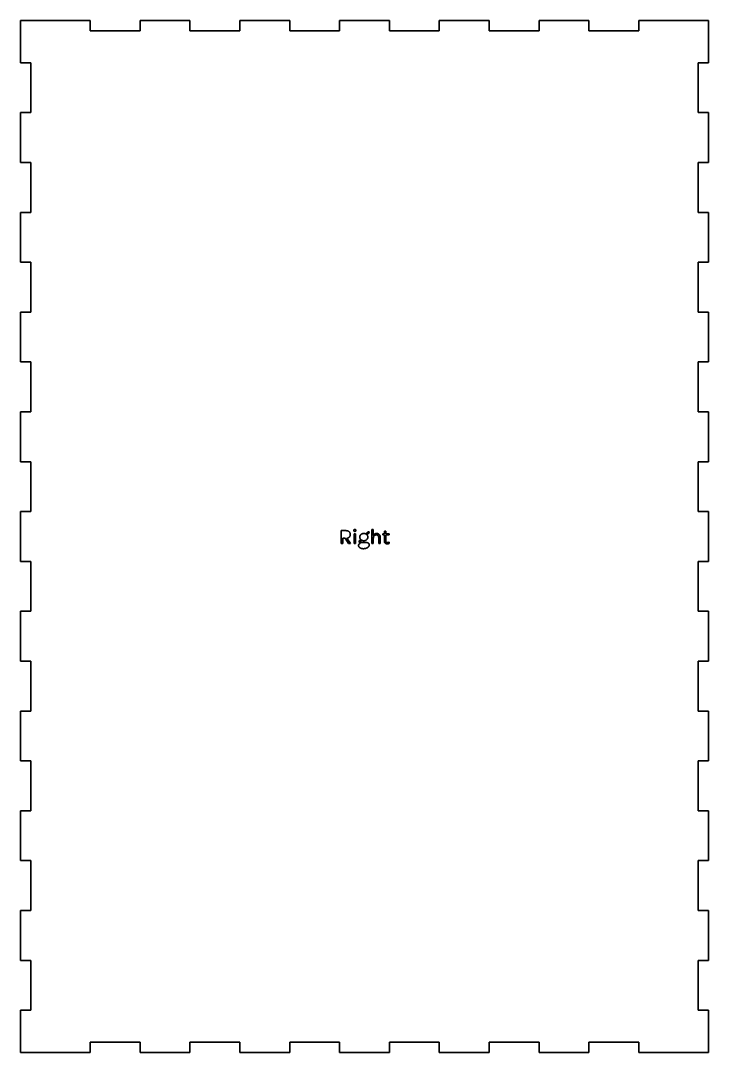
# Model space of a CAD drawing. Header units: millimetres. Extents: x 240 to 1446, y 94 to 1500.
# Drawn here: x 240 to 640, y 697 to 1297 of the extents above; entities that cross this region are included whole.
import ezdxf

# ---------------------------------------------------------------- set-up
doc = ezdxf.new("R2010")
doc.units = ezdxf.units.MM
doc.header["$LTSCALE"] = 0.75
doc.layers.add('Visible', color=7, linetype='Continuous', lineweight=35)

msp = doc.modelspace()

# ---------------------------------------------------------------- linework, layer by layer
at = {"layer": 'Visible'}
for p, q in [((240.329855, 1296.668852), (240.329855, 1272.168852)), ((280.829855, 1296.668852), (240.329855, 1296.668852)), ((280.829855, 1290.668852), (280.829855, 1296.668852)), ((309.829855, 1296.668852), (309.829855, 1290.668852)), ((338.829855, 1296.668852), (309.829855, 1296.668852)), ((338.829855, 1290.668852), (338.829855, 1296.668852)), ((367.829855, 1296.668852), (367.829855, 1290.668852)), ((396.829855, 1296.668852), (367.829855, 1296.668852)), ((396.829855, 1290.668852), (396.829855, 1296.668852)), ((425.829855, 1296.668852), (425.829855, 1290.668852)), ((454.829855, 1296.668852), (425.829855, 1296.668852)), ((454.829855, 1290.668852), (454.829855, 1296.668852)), ((483.829855, 1296.668852), (483.829855, 1290.668852)), ((512.829855, 1296.668852), (483.829855, 1296.668852)), ((512.829855, 1290.668852), (512.829855, 1296.668852)), ((541.829855, 1296.668852), (541.829855, 1290.668852)), ((570.829855, 1296.668852), (541.829855, 1296.668852)), ((570.829855, 1290.668852), (570.829855, 1296.668852)), ((599.829855, 1296.668852), (599.829855, 1290.668852)), ((640.329855, 1296.668852), (599.829855, 1296.668852)), ((640.329855, 1272.168852), (640.329855, 1296.668852)), ((309.829855, 1290.668852), (280.829855, 1290.668852)), ((367.829855, 1290.668852), (338.829855, 1290.668852)), ((425.829855, 1290.668852), (396.829855, 1290.668852)), ((483.829855, 1290.668852), (454.829855, 1290.668852)), ((541.829855, 1290.668852), (512.829855, 1290.668852)), ((599.829855, 1290.668852), (570.829855, 1290.668852)), ((240.329855, 1272.168852), (246.329855, 1272.168852)), ((246.329855, 1272.168852), (246.329855, 1243.168852)), ((634.329855, 1272.168852), (640.329855, 1272.168852)), ((634.329855, 1243.168852), (634.329855, 1272.168852)), ((240.329855, 1243.168852), (240.329855, 1214.168852)), ((246.329855, 1243.168852), (240.329855, 1243.168852)), ((640.329855, 1243.168852), (634.329855, 1243.168852)), ((640.329855, 1214.168852), (640.329855, 1243.168852)), ((240.329855, 1214.168852), (246.329855, 1214.168852)), ((246.329855, 1214.168852), (246.329855, 1185.168852)), ((634.329855, 1214.168852), (640.329855, 1214.168852)), ((634.329855, 1185.168852), (634.329855, 1214.168852)), ((240.329855, 1185.168852), (240.329855, 1156.168852)), ((246.329855, 1185.168852), (240.329855, 1185.168852)), ((640.329855, 1185.168852), (634.329855, 1185.168852)), ((640.329855, 1156.168852), (640.329855, 1185.168852)), ((240.329855, 1156.168852), (246.329855, 1156.168852)), ((246.329855, 1156.168852), (246.329855, 1127.168852)), ((634.329855, 1156.168852), (640.329855, 1156.168852)), ((634.329855, 1127.168852), (634.329855, 1156.168852)), ((240.329855, 1127.168852), (240.329855, 1098.168852)), ((246.329855, 1127.168852), (240.329855, 1127.168852)), ((640.329855, 1127.168852), (634.329855, 1127.168852)), ((640.329855, 1098.168852), (640.329855, 1127.168852)), ((240.329855, 1098.168852), (246.329855, 1098.168852)), ((246.329855, 1098.168852), (246.329855, 1069.168852)), ((634.329855, 1098.168852), (640.329855, 1098.168852)), ((634.329855, 1069.168852), (634.329855, 1098.168852)), ((240.329855, 1069.168852), (240.329855, 1040.168852)), ((246.329855, 1069.168852), (240.329855, 1069.168852)), ((640.329855, 1069.168852), (634.329855, 1069.168852)), ((640.329855, 1040.168852), (640.329855, 1069.168852)), ((240.329855, 1040.168852), (246.329855, 1040.168852)), ((246.329855, 1040.168852), (246.329855, 1011.168852)), ((634.329855, 1040.168852), (640.329855, 1040.168852)), ((634.329855, 1011.168852), (634.329855, 1040.168852)), ((240.329855, 1011.168852), (240.329855, 982.168852)), ((246.329855, 1011.168852), (240.329855, 1011.168852)), ((640.329855, 1011.168852), (634.329855, 1011.168852)), ((640.329855, 982.168852), (640.329855, 1011.168852)), ((426.814855, 1000.070852), (429.442855, 1000.070852)), ((426.814855, 992.534852), (426.814855, 1000.070852)), ((429.442855, 1000.070852), (429.694855, 1000.064852)), ((429.694855, 1000.064852), (429.933855, 1000.045852)), ((429.933855, 1000.045852), (430.160855, 1000.015852)), ((430.160855, 1000.015852), (430.374855, 999.972852)), ((430.374855, 999.972852), (430.575855, 999.916852)), ((430.575855, 999.916852), (430.764855, 999.849852)), ((430.764855, 999.849852), (430.941855, 999.769852)), ((430.941855, 999.769852), (431.105855, 999.676852)), ((431.105855, 996.012852), (430.941855, 995.919852)), ((431.105855, 999.676852), (431.256855, 999.572852)), ((431.256855, 996.116852), (431.105855, 996.012852)), ((431.256855, 999.572852), (431.395855, 999.455852)), ((431.395855, 996.233852), (431.256855, 996.116852)), ((431.395855, 999.455852), (431.521855, 999.328852)), ((431.521855, 996.360852), (431.395855, 996.233852)), ((431.521855, 999.328852), (431.634855, 999.194852)), ((431.634855, 996.494852), (431.521855, 996.360852)), ((431.634855, 999.194852), (431.733855, 999.051852)), ((431.733855, 996.636852), (431.634855, 996.494852)), ((431.733855, 999.051852), (431.819855, 998.901852)), ((431.819855, 996.785852), (431.733855, 996.636852)), ((431.819855, 998.901852), (431.892855, 998.743852)), ((431.892855, 996.942852), (431.819855, 996.785852)), ((431.892855, 998.743852), (431.952855, 998.578852)), ((431.952855, 997.106852), (431.892855, 996.942852)), ((431.952855, 998.578852), (431.998855, 998.404852)), ((431.998855, 997.278852), (431.952855, 997.106852)), ((431.998855, 998.404852), (432.031855, 998.223852)), ((432.031855, 997.457852), (431.998855, 997.278852)), ((432.031855, 998.223852), (432.051855, 998.035852)), ((432.051855, 997.644852), (432.031855, 997.457852)), ((432.051855, 998.035852), (432.058855, 997.838852)), ((432.058855, 997.838852), (432.051855, 997.644852)), ((434.068855, 1000.226852), (434.070855, 1000.278852)), ((434.070855, 1000.173852), (434.068855, 1000.226852)), ((434.070855, 1000.278852), (434.075855, 1000.327852)), ((434.075855, 1000.122852), (434.070855, 1000.173852)), ((434.075855, 1000.327852), (434.083855, 1000.375852)), ((434.083855, 1000.073852), (434.075855, 1000.122852)), ((434.083855, 1000.375852), (434.095855, 1000.420852)), ((434.095855, 1000.027852), (434.083855, 1000.073852)), ((434.095855, 1000.420852), (434.110855, 1000.463852)), ((434.110855, 999.982852), (434.095855, 1000.027852)), ((434.110855, 1000.463852), (434.128855, 1000.504852)), ((434.128855, 999.940852), (434.110855, 999.982852)), ((434.128855, 1000.504852), (434.150855, 1000.543852)), ((434.150855, 999.899852), (434.128855, 999.940852)), ((434.150855, 1000.543852), (434.176855, 1000.579852)), ((434.176855, 999.861852), (434.150855, 999.899852)), ((434.176855, 1000.579852), (434.204855, 1000.614852)), ((434.204855, 999.825852), (434.176855, 999.861852)), ((434.204855, 1000.614852), (434.236855, 1000.646852)), ((434.236855, 999.791852), (434.204855, 999.825852)), ((434.224855, 998.282852), (435.160855, 998.282852)), ((434.224855, 992.534852), (434.224855, 998.282852)), ((434.236855, 1000.646852), (434.271855, 1000.676852)), ((434.271855, 999.760852), (434.236855, 999.791852)), ((434.271855, 1000.676852), (434.308855, 1000.702852)), ((434.308855, 999.732852), (434.271855, 999.760852)), ((434.308855, 1000.702852), (434.348855, 1000.726852)), ((434.348855, 999.707852), (434.308855, 999.732852)), ((434.348855, 1000.726852), (434.390855, 1000.746852)), ((434.390855, 999.685852), (434.348855, 999.707852)), ((434.390855, 1000.746852), (434.434855, 1000.763852)), ((434.434855, 999.667852), (434.390855, 999.685852)), ((434.434855, 1000.763852), (434.481855, 1000.777852)), ((434.481855, 999.652852), (434.434855, 999.667852)), ((434.481855, 1000.777852), (434.530855, 1000.788852)), ((434.530855, 999.641852), (434.481855, 999.652852)), ((434.530855, 1000.788852), (434.582855, 1000.796852)), ((434.582855, 999.633852), (434.530855, 999.641852)), ((434.582855, 1000.796852), (434.636855, 1000.800852)), ((434.636855, 999.628852), (434.582855, 999.633852)), ((434.636855, 1000.800852), (434.692855, 1000.802852)), ((434.692855, 999.626852), (434.636855, 999.628852)), ((434.692855, 1000.802852), (434.748855, 1000.800852)), ((434.748855, 999.628852), (434.692855, 999.626852)), ((434.748855, 1000.800852), (434.802855, 1000.796852)), ((434.802855, 999.633852), (434.748855, 999.628852)), ((434.802855, 1000.796852), (434.854855, 1000.788852)), ((434.854855, 999.641852), (434.802855, 999.633852)), ((434.854855, 1000.788852), (434.903855, 1000.777852)), ((434.903855, 999.652852), (434.854855, 999.641852)), ((434.903855, 1000.777852), (434.950855, 1000.763852)), ((434.950855, 999.667852), (434.903855, 999.652852)), ((434.950855, 1000.763852), (434.994855, 1000.746852)), ((434.994855, 999.685852), (434.950855, 999.667852)), ((434.994855, 1000.746852), (435.036855, 1000.726852)), ((435.036855, 999.707852), (434.994855, 999.685852)), ((435.036855, 1000.726852), (435.076855, 1000.702852)), ((435.076855, 999.732852), (435.036855, 999.707852)), ((435.076855, 1000.702852), (435.113855, 1000.676852)), ((435.113855, 999.760852), (435.076855, 999.732852)), ((435.113855, 1000.676852), (435.148855, 1000.646852)), ((435.148855, 999.791852), (435.113855, 999.760852)), ((435.148855, 1000.646852), (435.180855, 1000.614852)), ((435.180855, 999.825852), (435.148855, 999.791852)), ((435.160855, 998.282852), (435.160855, 992.534852)), ((435.180855, 1000.614852), (435.208855, 1000.579852)), ((435.208855, 999.861852), (435.180855, 999.825852)), ((435.208855, 1000.579852), (435.234855, 1000.543852)), ((435.234855, 999.899852), (435.208855, 999.861852)), ((435.234855, 1000.543852), (435.256855, 1000.504852)), ((435.256855, 999.940852), (435.234855, 999.899852)), ((435.256855, 1000.504852), (435.274855, 1000.463852)), ((435.274855, 999.982852), (435.256855, 999.940852)), ((435.274855, 1000.463852), (435.289855, 1000.420852)), ((435.289855, 1000.027852), (435.274855, 999.982852)), ((435.289855, 1000.420852), (435.301855, 1000.375852)), ((435.301855, 1000.073852), (435.289855, 1000.027852)), ((435.301855, 1000.375852), (435.309855, 1000.327852)), ((435.309855, 1000.122852), (435.301855, 1000.073852)), ((435.309855, 1000.327852), (435.314855, 1000.278852)), ((435.314855, 1000.173852), (435.309855, 1000.122852)), ((435.314855, 1000.278852), (435.316855, 1000.226852)), ((435.316855, 1000.226852), (435.314855, 1000.173852)), ((437.596855, 996.314852), (437.599855, 996.438852)), ((437.599855, 996.191852), (437.596855, 996.314852)), ((437.599855, 996.438852), (437.608855, 996.560852)), ((437.608855, 996.070852), (437.599855, 996.191852)), ((437.608855, 996.560852), (437.624855, 996.678852)), ((437.624855, 995.953852), (437.608855, 996.070852)), ((437.624855, 996.678852), (437.645855, 996.793852)), ((437.645855, 996.793852), (437.673855, 996.905852)), ((437.673855, 996.905852), (437.707855, 997.014852)), ((437.707855, 997.014852), (437.747855, 997.120852)), ((437.747855, 997.120852), (437.794855, 997.222852)), ((437.794855, 997.222852), (437.846855, 997.322852)), ((437.846855, 997.322852), (437.905855, 997.418852)), ((437.905855, 997.418852), (437.969855, 997.511852)), ((437.969855, 997.511852), (438.037855, 997.599852)), ((438.037855, 997.599852), (438.110855, 997.683852)), ((438.110855, 997.683852), (438.188855, 997.763852)), ((438.188855, 997.763852), (438.269855, 997.839852)), ((438.269855, 997.839852), (438.356855, 997.910852)), ((438.356855, 997.910852), (438.446855, 997.977852)), ((438.446855, 997.977852), (438.541855, 998.040852)), ((438.541855, 998.040852), (438.641855, 998.099852)), ((438.641855, 998.099852), (438.745855, 998.153852)), ((438.745855, 998.153852), (438.852855, 998.203852)), ((438.852855, 998.203852), (438.963855, 998.247852)), ((438.963855, 998.247852), (439.075855, 998.286852)), ((439.075855, 998.286852), (439.190855, 998.320852)), ((439.190855, 998.320852), (439.308855, 998.349852)), ((439.308855, 998.349852), (439.429855, 998.372852)), ((439.429855, 998.372852), (439.552855, 998.391852)), ((439.552855, 998.391852), (439.677855, 998.404852)), ((439.677855, 998.404852), (439.805855, 998.411852)), ((439.805855, 998.411852), (439.936855, 998.414852)), ((439.936855, 998.414852), (440.063855, 998.411852)), ((440.063855, 998.411852), (440.188855, 998.404852)), ((440.188855, 998.404852), (440.311855, 998.391852)), ((440.311855, 998.391852), (440.431855, 998.372852)), ((440.431855, 998.372852), (440.549855, 998.349852)), ((440.549855, 998.349852), (440.664855, 998.320852)), ((440.664855, 998.320852), (440.777855, 998.286852)), ((440.777855, 998.286852), (440.888855, 998.247852)), ((440.888855, 998.247852), (440.997855, 998.203852)), ((440.997855, 998.203852), (441.103855, 998.153852)), ((441.103855, 998.153852), (441.206855, 998.099852)), ((441.206855, 998.099852), (441.304855, 998.040852)), ((441.304855, 998.040852), (441.395856, 997.980504)), ((441.395856, 997.980504), (441.408855, 998.066852)), ((441.408855, 998.066852), (441.425855, 998.155852)), ((441.425855, 998.155852), (441.447855, 998.243852)), ((441.447855, 998.243852), (441.473855, 998.327852)), ((441.473855, 998.327852), (441.503855, 998.410852)), ((441.503855, 998.410852), (441.536855, 998.490852)), ((441.536855, 998.490852), (441.574855, 998.567852)), ((441.574855, 998.567852), (441.615855, 998.642852)), ((441.615855, 998.642852), (441.660855, 998.713852)), ((441.660855, 998.713852), (441.708855, 998.780852)), ((441.708855, 998.780852), (441.759855, 998.845852)), ((441.759855, 998.845852), (441.814855, 998.906852)), ((441.814855, 998.906852), (441.872855, 998.964852)), ((441.823855, 997.597852), (441.823287, 997.579881)), ((441.823287, 997.579881), (441.875855, 997.511852)), ((441.832855, 997.686852), (441.823855, 997.597852)), ((441.846855, 997.771852), (441.832855, 997.686852)), ((441.866855, 997.850852), (441.846855, 997.771852)), ((441.892855, 997.924852), (441.866855, 997.850852)), ((441.872855, 998.964852), (441.934855, 999.018852)), ((441.875855, 997.511852), (441.940855, 997.418852)), ((441.924855, 997.993852), (441.892855, 997.924852)), ((441.961855, 998.057852), (441.924855, 997.993852)), ((441.934855, 999.018852), (441.998855, 999.069852)), ((441.940855, 997.418852), (441.999855, 997.322852)), ((442.004855, 998.116852), (441.961855, 998.057852)), ((441.998855, 999.069852), (442.066855, 999.117852)), ((441.999855, 997.322852), (442.052855, 997.222852)), ((442.053855, 998.170852), (442.004855, 998.116852)), ((442.052855, 997.222852), (442.099855, 997.120852)), ((442.108855, 998.219852), (442.053855, 998.170852)), ((442.066855, 999.117852), (442.138855, 999.161852)), ((442.099855, 997.120852), (442.140855, 997.014852)), ((442.168855, 998.263852), (442.108855, 998.219852)), ((442.138855, 999.161852), (442.213855, 999.201852)), ((442.140855, 997.014852), (442.174855, 996.905852)), ((442.233855, 998.302852), (442.168855, 998.263852)), ((442.174855, 996.905852), (442.202855, 996.793852)), ((442.202855, 996.793852), (442.224855, 996.678852)), ((442.213855, 999.201852), (442.290855, 999.238852)), ((442.224855, 996.678852), (442.240855, 996.560852)), ((442.240855, 996.070852), (442.224855, 995.953852)), ((442.303855, 998.337852), (442.233855, 998.302852)), ((442.240855, 996.560852), (442.249855, 996.438852)), ((442.249855, 996.191852), (442.240855, 996.070852)), ((442.249855, 996.438852), (442.252855, 996.314852)), ((442.252855, 996.314852), (442.249855, 996.191852)), ((442.290855, 999.238852), (442.370855, 999.270852)), ((442.379855, 998.367852), (442.303855, 998.337852)), ((442.370855, 999.270852), (442.453855, 999.297852)), ((442.459855, 998.392852), (442.379855, 998.367852)), ((442.453855, 999.297852), (442.538855, 999.321852)), ((442.544855, 998.413852), (442.459855, 998.392852)), ((442.538855, 999.321852), (442.627855, 999.340852)), ((442.635855, 998.429852), (442.544855, 998.413852)), ((442.627855, 999.340852), (442.718855, 999.355852)), ((442.730855, 998.441852), (442.635855, 998.429852)), ((442.718855, 999.355852), (442.812855, 999.365852)), ((442.831855, 998.448852), (442.730855, 998.441852)), ((442.812855, 999.365852), (442.909855, 999.372852)), ((442.936855, 998.450852), (442.831855, 998.448852)), ((442.909855, 999.372852), (443.008855, 999.374852)), ((443.008855, 999.374852), (442.936855, 998.450852)), ((444.514855, 1000.718852), (445.450855, 1000.718852)), ((444.514855, 992.534852), (444.514855, 1000.718852)), ((445.450855, 1000.718852), (445.450855, 997.185052)), ((445.450855, 997.185052), (445.469855, 997.226852)), ((445.469855, 997.226852), (445.534855, 997.351852)), ((445.523855, 996.045852), (445.501855, 995.922852)), ((445.550855, 996.164852), (445.523855, 996.045852)), ((445.534855, 997.351852), (445.604855, 997.469852)), ((445.581855, 996.279852), (445.550855, 996.164852)), ((445.615855, 996.390852), (445.581855, 996.279852)), ((445.604855, 997.469852), (445.679855, 997.581852)), ((445.654855, 996.497852), (445.615855, 996.390852)), ((445.697855, 996.600852), (445.654855, 996.497852)), ((445.679855, 997.581852), (445.758855, 997.686852)), ((445.743855, 996.697852), (445.697855, 996.600852)), ((445.792855, 996.790852), (445.743855, 996.697852)), ((445.758855, 997.686852), (445.843855, 997.784852)), ((445.845855, 996.878852), (445.792855, 996.790852)), ((445.843855, 997.784852), (445.932855, 997.876852)), ((445.901855, 996.961852), (445.845855, 996.878852)), ((445.961855, 997.040852), (445.901855, 996.961852)), ((445.932855, 997.876852), (446.026855, 997.961852)), ((446.025855, 997.113852), (445.961855, 997.040852)), ((446.092855, 997.181852), (446.025855, 997.113852)), ((446.026855, 997.961852), (446.125855, 998.039852)), ((446.162855, 997.245852), (446.092855, 997.181852)), ((446.125855, 998.039852), (446.229855, 998.110852)), ((446.236855, 997.304852), (446.162855, 997.245852)), ((446.229855, 998.110852), (446.337855, 998.174852)), ((446.313855, 997.358852), (446.236855, 997.304852)), ((446.393855, 997.406852), (446.313855, 997.358852)), ((446.337855, 998.174852), (446.449855, 998.230852)), ((446.475855, 997.448852), (446.393855, 997.406852)), ((446.449855, 998.230852), (446.566855, 998.279852)), ((446.560855, 997.484852), (446.475855, 997.448852)), ((446.649855, 997.515852), (446.560855, 997.484852)), ((446.566855, 998.279852), (446.687855, 998.320852)), ((446.739855, 997.541852), (446.649855, 997.515852)), ((446.687855, 998.320852), (446.812855, 998.354852)), ((446.833855, 997.561852), (446.739855, 997.541852)), ((446.812855, 998.354852), (446.942855, 998.380852)), ((446.929855, 997.575852), (446.833855, 997.561852)), ((447.028855, 997.583852), (446.929855, 997.575852)), ((446.942855, 998.380852), (447.076855, 998.399852)), ((447.130855, 997.586852), (447.028855, 997.583852)), ((447.076855, 998.399852), (447.215855, 998.410852)), ((447.263855, 997.582852), (447.130855, 997.586852)), ((447.215855, 998.410852), (447.358855, 998.414852)), ((447.390855, 997.569852), (447.263855, 997.582852)), ((447.358855, 998.414852), (447.492855, 998.411852)), ((447.511855, 997.547852), (447.390855, 997.569852)), ((447.492855, 998.411852), (447.621855, 998.402852)), ((447.627855, 997.517852), (447.511855, 997.547852)), ((447.621855, 998.402852), (447.747855, 998.387852)), ((447.737855, 997.479852), (447.627855, 997.517852)), ((447.841855, 997.432852), (447.737855, 997.479852)), ((447.747855, 998.387852), (447.869855, 998.366852)), ((447.940855, 997.376852), (447.841855, 997.432852)), ((447.869855, 998.366852), (447.987855, 998.338852)), ((448.032855, 997.311852), (447.940855, 997.376852)), ((447.987855, 998.338852), (448.101855, 998.305852)), ((448.120855, 997.239852), (448.032855, 997.311852)), ((448.101855, 998.305852), (448.212855, 998.266852)), ((448.201855, 997.157852), (448.120855, 997.239852)), ((448.276855, 997.067852), (448.201855, 997.157852)), ((448.212855, 998.266852), (448.318855, 998.220852)), ((448.342855, 996.970852), (448.276855, 997.067852)), ((448.318855, 998.220852), (448.420855, 998.169852)), ((448.401855, 996.864852), (448.342855, 996.970852)), ((448.453855, 996.751852), (448.401855, 996.864852)), ((448.420855, 998.169852), (448.519855, 998.111852)), ((448.496855, 996.630852), (448.453855, 996.751852)), ((448.531855, 996.501852), (448.496855, 996.630852)), ((448.519855, 998.111852), (448.613855, 998.048852)), ((448.559855, 996.364852), (448.531855, 996.501852)), ((448.578855, 996.219852), (448.559855, 996.364852)), ((448.590855, 996.066852), (448.578855, 996.219852)), ((448.594855, 995.906852), (448.590855, 996.066852)), ((448.613855, 998.048852), (448.703855, 997.979852)), ((448.703855, 997.979852), (448.789855, 997.906852)), ((448.789855, 997.906852), (448.869855, 997.827852)), ((448.869855, 997.827852), (448.946855, 997.743852)), ((448.946855, 997.743852), (449.018855, 997.653852)), ((449.018855, 997.653852), (449.085855, 997.559852)), ((449.085855, 997.559852), (449.148855, 997.459852)), ((449.148855, 997.459852), (449.206855, 997.354852)), ((449.206855, 997.354852), (449.260855, 997.244852)), ((449.260855, 997.244852), (449.309855, 997.129852)), ((449.309855, 997.129852), (449.353855, 997.010852)), ((449.353855, 997.010852), (449.392855, 996.887852)), ((449.392855, 996.887852), (449.425855, 996.759852)), ((449.425855, 996.759852), (449.454855, 996.628852)), ((449.454855, 996.628852), (449.477855, 996.492852)), ((449.477855, 996.492852), (449.495855, 996.351852)), ((449.495855, 996.351852), (449.508855, 996.207852)), ((449.508855, 996.207852), (449.515855, 996.059852)), ((449.515855, 996.059852), (449.518855, 995.906852)), ((450.952855, 998.270852), (451.876855, 998.270852)), ((450.952855, 997.622852), (450.952855, 998.270852)), ((451.876855, 997.622852), (450.952855, 997.622852)), ((451.876855, 999.866852), (452.800855, 999.866852)), ((451.876855, 998.270852), (451.876855, 999.866852)), ((451.876855, 994.010852), (451.876855, 997.622852)), ((452.800855, 999.866852), (452.800855, 998.270852)), ((452.800855, 998.270852), (454.612855, 998.270852)), ((452.800855, 997.622852), (452.800855, 994.034852)), ((454.612855, 997.622852), (452.800855, 997.622852)), ((454.612855, 998.270852), (454.612855, 997.622852)), ((427.750855, 992.534852), (426.814855, 992.534852)), ((427.750855, 995.618852), (427.750855, 992.534852)), ((429.091065, 995.618852), (427.750855, 995.618852)), ((431.038855, 992.534852), (429.091065, 995.618852)), ((430.160855, 995.673852), (430.097832, 995.665523)), ((430.097832, 995.665523), (432.250855, 992.534852)), ((430.374855, 995.716852), (430.160855, 995.673852)), ((430.575855, 995.772852), (430.374855, 995.716852)), ((430.764855, 995.839852), (430.575855, 995.772852)), ((430.941855, 995.919852), (430.764855, 995.839852)), ((432.250855, 992.534852), (431.038855, 992.534852)), ((435.160855, 992.534852), (434.224855, 992.534852)), ((436.876855, 991.418852), (436.881855, 991.548852)), ((436.880855, 991.318852), (436.876855, 991.418852)), ((436.890855, 991.220852), (436.880855, 991.318852)), ((436.881855, 991.548852), (436.896855, 991.672852)), ((436.908855, 991.123852), (436.890855, 991.220852)), ((436.896855, 991.672852), (436.920855, 991.789852)), ((436.933855, 991.029852), (436.908855, 991.123852)), ((436.920855, 991.789852), (436.954855, 991.900852)), ((436.965855, 990.936852), (436.933855, 991.029852)), ((436.954855, 991.900852), (436.998855, 992.005852)), ((437.005855, 990.845852), (436.965855, 990.936852)), ((436.998855, 992.005852), (437.052855, 992.104852)), ((437.051855, 990.755852), (437.005855, 990.845852)), ((437.104855, 990.667852), (437.051855, 990.755852)), ((437.052855, 992.104852), (437.116855, 992.196852)), ((437.165855, 990.581852), (437.104855, 990.667852)), ((437.116855, 992.196852), (437.189855, 992.282852)), ((437.233855, 990.497852), (437.165855, 990.581852)), ((437.189855, 992.282852), (437.272855, 992.362852)), ((437.307855, 990.415852), (437.233855, 990.497852)), ((437.260855, 993.734852), (437.262855, 993.805852)), ((437.262855, 993.666852), (437.260855, 993.734852)), ((437.262855, 993.805852), (437.268855, 993.874852)), ((437.269855, 993.599852), (437.262855, 993.666852)), ((437.268855, 993.874852), (437.278855, 993.940852)), ((437.281855, 993.534852), (437.269855, 993.599852)), ((437.272855, 992.362852), (437.365855, 992.435852)), ((437.278855, 993.940852), (437.293855, 994.005852)), ((437.296855, 993.469852), (437.281855, 993.534852)), ((437.293855, 994.005852), (437.311855, 994.067852)), ((437.317855, 993.405852), (437.296855, 993.469852)), ((437.387855, 990.337852), (437.307855, 990.415852)), ((437.311855, 994.067852), (437.333855, 994.127852)), ((437.342855, 993.343852), (437.317855, 993.405852)), ((437.333855, 994.127852), (437.360855, 994.185852)), ((437.372855, 993.282852), (437.342855, 993.343852)), ((437.360855, 994.185852), (437.391855, 994.241852)), ((437.365855, 992.435852), (437.466855, 992.502852)), ((437.406855, 993.221852), (437.372855, 993.282852)), ((437.473855, 990.262852), (437.387855, 990.337852)), ((437.391855, 994.241852), (437.425855, 994.295852)), ((437.445855, 993.162852), (437.406855, 993.221852)), ((437.425855, 994.295852), (437.464855, 994.346852)), ((437.488855, 993.104852), (437.445855, 993.162852)), ((437.464855, 994.346852), (437.506855, 994.395852)), ((437.466855, 992.502852), (437.572855, 992.561852)), ((437.565855, 990.190852), (437.473855, 990.262852)), ((437.536855, 993.048852), (437.488855, 993.104852)), ((437.506855, 994.395852), (437.551855, 994.442852)), ((437.587855, 992.993852), (437.536855, 993.048852)), ((437.551855, 994.442852), (437.597855, 994.486852)), ((437.663855, 990.122852), (437.565855, 990.190852)), ((437.572855, 992.561852), (437.684855, 992.614852)), ((437.642855, 992.941852), (437.587855, 992.993852)), ((437.597855, 994.486852), (437.647855, 994.528852)), ((437.645855, 995.839852), (437.624855, 995.953852)), ((437.702855, 992.891852), (437.642855, 992.941852)), ((437.673855, 995.727852), (437.645855, 995.839852)), ((437.647855, 994.528852), (437.699855, 994.568852)), ((437.766855, 990.057852), (437.663855, 990.122852)), ((437.707855, 995.619852), (437.673855, 995.727852)), ((437.684855, 992.614852), (437.802855, 992.660852)), ((437.699855, 994.568852), (437.753855, 994.605852)), ((437.765855, 992.844852), (437.702855, 992.891852)), ((437.747855, 995.514852), (437.707855, 995.619852)), ((437.794855, 995.412852), (437.747855, 995.514852)), ((437.753855, 994.605852), (437.810855, 994.640852)), ((437.832855, 992.798852), (437.765855, 992.844852)), ((437.875855, 989.996852), (437.766855, 990.057852)), ((437.846855, 995.312852), (437.794855, 995.412852)), ((437.802855, 992.660852), (437.925855, 992.698852)), ((437.810855, 994.640852), (437.869855, 994.672852)), ((437.903855, 992.755852), (437.832855, 992.798852)), ((437.905855, 995.216852), (437.846855, 995.312852)), ((437.869855, 994.672852), (437.931855, 994.702852)), ((437.978855, 992.714852), (437.903855, 992.755852)), ((437.969855, 995.123852), (437.905855, 995.216852)), ((437.925855, 992.698852), (437.982735, 992.712962)), ((437.931855, 994.702852), (437.995855, 994.730852)), ((438.037855, 995.035852), (437.969855, 995.123852)), ((437.982735, 992.712962), (437.978855, 992.714852)), ((437.995855, 994.730852), (438.061855, 994.755852)), ((438.110855, 994.951852), (438.037855, 995.035852)), ((438.061855, 994.755852), (438.128855, 994.778852)), ((438.089855, 993.841852), (438.088855, 993.794852)), ((438.088855, 993.794852), (438.090855, 993.740852)), ((438.093855, 993.887852), (438.089855, 993.841852)), ((438.090855, 993.740852), (438.097855, 993.687852)), ((438.099855, 993.931852), (438.093855, 993.887852)), ((438.097855, 993.687852), (438.109855, 993.636852)), ((438.108855, 993.973852), (438.099855, 993.931852)), ((438.119855, 994.014852), (438.108855, 993.973852)), ((438.109855, 993.636852), (438.124855, 993.588852)), ((438.188855, 994.870852), (438.110855, 994.951852)), ((438.132855, 994.053852), (438.119855, 994.014852)), ((438.124855, 993.588852), (438.145855, 993.540852)), ((438.128855, 994.778852), (438.196855, 994.797852)), ((438.148855, 994.090852), (438.132855, 994.053852)), ((438.145855, 993.540852), (438.170855, 993.495852)), ((438.167855, 994.126852), (438.148855, 994.090852)), ((438.188855, 994.160852), (438.167855, 994.126852)), ((438.170855, 993.495852), (438.200855, 993.452852)), ((438.25214, 994.811473), (438.188855, 994.870852)), ((438.211855, 994.193852), (438.188855, 994.160852)), ((438.196855, 994.797852), (438.25214, 994.811473)), ((438.200855, 993.452852), (438.234855, 993.410852)), ((438.236855, 994.224852), (438.211855, 994.193852)), ((438.234855, 993.410852), (438.273855, 993.370852)), ((438.263855, 994.253852), (438.236855, 994.224852)), ((438.290855, 994.281852), (438.263855, 994.253852)), ((438.273855, 993.370852), (438.316855, 993.332852)), ((438.319855, 994.308852), (438.290855, 994.281852)), ((438.316855, 993.332852), (438.365855, 993.297852)), ((438.349855, 994.332852), (438.319855, 994.308852)), ((438.380855, 994.356852), (438.349855, 994.332852)), ((438.365855, 993.297852), (438.422855, 993.265852)), ((438.413855, 994.377852), (438.380855, 994.356852)), ((438.446855, 994.397852), (438.413855, 994.377852)), ((438.422855, 993.265852), (438.486855, 993.237852)), ((438.481855, 994.416852), (438.446855, 994.397852)), ((438.517855, 994.433852), (438.481855, 994.416852)), ((438.486855, 993.237852), (438.558855, 993.213852)), ((438.554855, 994.448852), (438.517855, 994.433852)), ((438.590855, 994.462852), (438.554855, 994.448852)), ((438.558855, 993.213852), (438.637855, 993.192852)), ((438.627855, 994.474852), (438.590855, 994.462852)), ((438.663855, 994.485852), (438.627855, 994.474852)), ((438.637855, 993.192852), (438.724855, 993.176852)), ((438.699855, 994.494852), (438.663855, 994.485852)), ((438.711452, 994.497046), (438.699855, 994.494852)), ((438.745855, 994.478852), (438.711452, 994.497046)), ((438.724855, 993.176852), (438.817855, 993.163852)), ((438.852855, 994.428852), (438.745855, 994.478852)), ((438.817855, 993.163852), (438.919855, 993.153852)), ((438.963855, 994.383852), (438.852855, 994.428852)), ((438.919855, 993.153852), (439.028855, 993.148852)), ((439.075855, 994.343852), (438.963855, 994.383852)), ((439.028855, 993.148852), (439.144855, 993.146852)), ((439.190855, 994.309852), (439.075855, 994.343852)), ((439.144855, 993.146852), (441.376855, 993.146852)), ((439.308855, 994.280852), (439.190855, 994.309852)), ((439.429855, 994.256852), (439.308855, 994.280852)), ((439.552855, 994.238852), (439.429855, 994.256852)), ((439.677855, 994.225852), (439.552855, 994.238852)), ((439.805855, 994.217852), (439.677855, 994.225852)), ((439.936855, 994.214852), (439.805855, 994.217852)), ((440.063855, 994.217852), (439.936855, 994.214852)), ((440.188855, 994.225852), (440.063855, 994.217852)), ((440.311855, 994.238852), (440.188855, 994.225852)), ((440.431855, 994.256852), (440.311855, 994.238852)), ((440.549855, 994.280852), (440.431855, 994.256852)), ((440.664855, 994.309852), (440.549855, 994.280852)), ((440.777855, 994.343852), (440.664855, 994.309852)), ((440.888855, 994.383852), (440.777855, 994.343852)), ((440.997855, 994.428852), (440.888855, 994.383852)), ((441.103855, 994.478852), (440.997855, 994.428852)), ((441.206855, 994.533852), (441.103855, 994.478852)), ((441.304855, 994.592852), (441.206855, 994.533852)), ((441.399855, 994.655852), (441.304855, 994.592852)), ((441.376855, 993.146852), (441.535855, 993.143852)), ((441.489855, 994.723852), (441.399855, 994.655852)), ((441.575855, 994.794852), (441.489855, 994.723852)), ((441.535855, 993.143852), (441.686855, 993.132852)), ((441.656855, 994.870852), (441.575855, 994.794852)), ((441.734855, 994.951852), (441.656855, 994.870852)), ((441.686855, 993.132852), (441.831855, 993.115852)), ((441.848855, 990.056852), (441.709855, 989.983852)), ((441.807855, 995.035852), (441.734855, 994.951852)), ((441.875855, 995.123852), (441.807855, 995.035852)), ((441.831855, 993.115852), (441.969855, 993.091852)), ((441.981855, 990.132852), (441.848855, 990.056852)), ((441.940855, 995.216852), (441.875855, 995.123852)), ((441.999855, 995.312852), (441.940855, 995.216852)), ((441.969855, 993.091852), (442.100855, 993.061852)), ((442.106855, 990.211852), (441.981855, 990.132852)), ((442.052855, 995.412852), (441.999855, 995.312852)), ((442.099855, 995.514852), (442.052855, 995.412852)), ((442.140855, 995.619852), (442.099855, 995.514852)), ((442.100855, 993.061852), (442.224855, 993.023852)), ((442.225855, 990.294852), (442.106855, 990.211852)), ((442.174855, 995.727852), (442.140855, 995.619852)), ((442.202855, 995.839852), (442.174855, 995.727852)), ((442.224855, 995.953852), (442.202855, 995.839852)), ((442.224855, 993.023852), (442.341855, 992.978852)), ((442.337855, 990.382852), (442.225855, 990.294852)), ((442.441855, 990.472852), (442.337855, 990.382852)), ((442.341855, 992.978852), (442.451855, 992.927852)), ((442.539855, 990.567852), (442.441855, 990.472852)), ((442.451855, 992.927852), (442.555855, 992.869852)), ((442.630855, 990.665852), (442.539855, 990.567852)), ((442.555855, 992.869852), (442.651855, 992.804852)), ((442.714855, 990.767852), (442.630855, 990.665852)), ((442.651855, 992.804852), (442.739855, 992.733852)), ((442.790855, 990.871852), (442.714855, 990.767852)), ((442.739855, 992.733852), (442.818855, 992.656852)), ((442.859855, 990.976852), (442.790855, 990.871852)), ((442.818855, 992.656852), (442.888855, 992.575852)), ((442.919855, 991.082852), (442.859855, 990.976852)), ((442.888855, 992.575852), (442.949855, 992.487852)), ((442.971855, 991.189852), (442.919855, 991.082852)), ((442.949855, 992.487852), (443.000855, 992.394852)), ((443.015855, 991.297852), (442.971855, 991.189852)), ((443.000855, 992.394852), (443.042855, 992.296852)), ((443.052855, 991.406852), (443.015855, 991.297852)), ((443.042855, 992.296852), (443.074855, 992.193852)), ((443.080855, 991.516852), (443.052855, 991.406852)), ((443.074855, 992.193852), (443.097855, 992.084852)), ((443.100855, 991.626852), (443.080855, 991.516852)), ((443.097855, 992.084852), (443.111855, 991.970852)), ((443.112855, 991.738852), (443.100855, 991.626852)), ((443.111855, 991.970852), (443.116855, 991.850852)), ((443.116855, 991.850852), (443.112855, 991.738852)), ((445.450855, 992.534852), (444.514855, 992.534852)), ((445.452855, 995.389852), (445.450855, 995.246852)), ((445.450855, 995.246852), (445.450855, 992.534852)), ((445.458855, 995.528852), (445.452855, 995.389852)), ((445.468855, 995.664852), (445.458855, 995.528852)), ((445.483855, 995.795852), (445.468855, 995.664852)), ((445.501855, 995.922852), (445.483855, 995.795852)), ((448.594855, 992.534852), (448.594855, 995.906852)), ((449.518855, 992.534852), (448.594855, 992.534852)), ((449.518855, 995.906852), (449.518855, 992.534852)), ((451.878855, 993.904852), (451.876855, 994.010852)), ((451.885855, 993.801852), (451.878855, 993.904852)), ((451.895855, 993.702852), (451.885855, 993.801852)), ((451.911855, 993.607852), (451.895855, 993.702852)), ((451.930855, 993.515852), (451.911855, 993.607852)), ((451.954855, 993.427852), (451.930855, 993.515852)), ((451.982855, 993.342852), (451.954855, 993.427852)), ((452.014855, 993.261852), (451.982855, 993.342852)), ((452.051855, 993.184852), (452.014855, 993.261852)), ((452.092855, 993.110852), (452.051855, 993.184852)), ((452.137855, 993.040852), (452.092855, 993.110852)), ((452.185855, 992.973852), (452.137855, 993.040852)), ((452.236855, 992.910852), (452.185855, 992.973852)), ((452.290855, 992.851852), (452.236855, 992.910852)), ((452.347855, 992.795852), (452.290855, 992.851852)), ((452.407855, 992.743852), (452.347855, 992.795852)), ((452.471855, 992.694852), (452.407855, 992.743852)), ((452.537855, 992.649852), (452.471855, 992.694852)), ((452.607855, 992.608852), (452.537855, 992.649852)), ((452.680855, 992.570852), (452.607855, 992.608852)), ((452.755855, 992.536852), (452.680855, 992.570852)), ((452.833855, 992.505852), (452.755855, 992.536852)), ((452.800855, 994.034852), (452.808855, 993.865852)), ((452.808855, 993.865852), (452.833855, 993.714852)), ((452.833855, 993.714852), (452.875855, 993.581852)), ((452.912855, 992.478852), (452.833855, 992.505852)), ((452.875855, 993.581852), (452.932855, 993.466852)), ((452.993855, 992.455852), (452.912855, 992.478852)), ((452.932855, 993.466852), (453.007855, 993.368852)), ((453.076855, 992.435852), (452.993855, 992.455852)), ((453.007855, 993.368852), (453.098855, 993.288852)), ((453.161855, 992.419852), (453.076855, 992.435852)), ((453.098855, 993.288852), (453.206855, 993.226852)), ((453.248855, 992.406852), (453.161855, 992.419852)), ((453.206855, 993.226852), (453.330855, 993.182852)), ((453.337855, 992.397852), (453.248855, 992.406852)), ((453.330855, 993.182852), (453.471855, 993.155852)), ((453.427855, 992.392852), (453.337855, 992.397852)), ((453.520855, 992.390852), (453.427855, 992.392852)), ((453.471855, 993.155852), (453.628855, 993.146852)), ((453.585855, 992.391852), (453.520855, 992.390852)), ((453.649855, 992.393852), (453.585855, 992.391852)), ((453.628855, 993.146852), (453.726855, 993.148852)), ((453.713855, 992.398852), (453.649855, 992.393852)), ((453.776855, 992.403852), (453.713855, 992.398852)), ((453.726855, 993.148852), (453.774855, 993.151852)), ((453.774855, 993.151852), (453.870855, 993.159852)), ((453.839855, 992.411852), (453.776855, 992.403852)), ((453.901855, 992.420852), (453.839855, 992.411852)), ((453.870855, 993.159852), (453.918855, 993.165852)), ((453.963855, 992.431852), (453.901855, 992.420852)), ((453.918855, 993.165852), (453.965855, 993.172852)), ((454.025855, 992.444852), (453.963855, 992.431852)), ((453.965855, 993.172852), (454.059855, 993.190852)), ((454.086855, 992.458852), (454.025855, 992.444852)), ((454.059855, 993.190852), (454.105855, 993.200852)), ((454.147855, 992.474852), (454.086855, 992.458852)), ((454.105855, 993.200852), (454.152855, 993.211852)), ((454.208855, 992.491852), (454.147855, 992.474852)), ((454.152855, 993.211852), (454.200855, 993.224852)), ((454.200855, 993.224852), (454.249855, 993.237852)), ((454.268855, 992.510852), (454.208855, 992.491852)), ((454.249855, 993.237852), (454.299855, 993.252852)), ((454.329855, 992.529852), (454.268855, 992.510852)), ((454.299855, 993.252852), (454.350855, 993.268852)), ((454.390855, 992.549852), (454.329855, 992.529852)), ((454.350855, 993.268852), (454.403855, 993.284852)), ((454.451855, 992.570852), (454.390855, 992.549852)), ((454.403855, 993.284852), (454.456855, 993.302852)), ((454.512855, 992.592852), (454.451855, 992.570852)), ((454.456855, 993.302852), (454.511855, 993.321852)), ((454.511855, 993.321852), (454.567855, 993.341852)), ((454.573855, 992.615852), (454.512855, 992.592852)), ((454.567855, 993.341852), (454.624855, 993.362852)), ((454.634855, 992.639852), (454.573855, 992.615852)), ((454.624855, 993.362852), (454.756855, 992.690852)), ((454.695855, 992.664852), (454.634855, 992.639852)), ((454.756855, 992.690852), (454.695855, 992.664852)), ((437.990855, 989.937852), (437.875855, 989.996852)), ((438.111855, 989.882852), (437.990855, 989.937852)), ((438.238855, 989.831852), (438.111855, 989.882852)), ((438.370855, 989.784852), (438.238855, 989.831852)), ((438.507855, 989.741852), (438.370855, 989.784852)), ((438.648855, 989.704852), (438.507855, 989.741852)), ((438.794855, 989.672852), (438.648855, 989.704852)), ((438.944855, 989.644852), (438.794855, 989.672852)), ((439.100855, 989.622852), (438.944855, 989.644852)), ((439.260855, 989.604852), (439.100855, 989.622852)), ((439.425855, 989.592852), (439.260855, 989.604852)), ((439.594855, 989.584852), (439.425855, 989.592852)), ((439.768855, 989.582852), (439.594855, 989.584852)), ((439.974855, 989.585852), (439.768855, 989.582852)), ((440.174855, 989.595852), (439.974855, 989.585852)), ((440.368855, 989.612852), (440.174855, 989.595852)), ((440.556855, 989.635852), (440.368855, 989.612852)), ((440.739855, 989.665852), (440.556855, 989.635852)), ((440.915855, 989.702852), (440.739855, 989.665852)), ((441.086855, 989.745852), (440.915855, 989.702852)), ((441.250855, 989.795852), (441.086855, 989.745852)), ((441.409855, 989.852852), (441.250855, 989.795852)), ((441.562855, 989.915852), (441.409855, 989.852852)), ((441.709855, 989.983852), (441.562855, 989.915852)), ((240.329855, 982.168852), (246.329855, 982.168852)), ((246.329855, 982.168852), (246.329855, 953.168852)), ((634.329855, 982.168852), (640.329855, 982.168852)), ((634.329855, 953.168852), (634.329855, 982.168852)), ((240.329855, 953.168852), (240.329855, 924.168852)), ((246.329855, 953.168852), (240.329855, 953.168852)), ((640.329855, 953.168852), (634.329855, 953.168852)), ((640.329855, 924.168852), (640.329855, 953.168852)), ((240.329855, 924.168852), (246.329855, 924.168852)), ((246.329855, 924.168852), (246.329855, 895.168852)), ((634.329855, 924.168852), (640.329855, 924.168852)), ((634.329855, 895.168852), (634.329855, 924.168852)), ((240.329855, 895.168852), (240.329855, 866.168852)), ((246.329855, 895.168852), (240.329855, 895.168852)), ((640.329855, 895.168852), (634.329855, 895.168852)), ((640.329855, 866.168852), (640.329855, 895.168852)), ((240.329855, 866.168852), (246.329855, 866.168852)), ((246.329855, 866.168852), (246.329855, 837.168852)), ((634.329855, 866.168852), (640.329855, 866.168852)), ((634.329855, 837.168852), (634.329855, 866.168852)), ((240.329855, 837.168852), (240.329855, 808.168852)), ((246.329855, 837.168852), (240.329855, 837.168852)), ((640.329855, 837.168852), (634.329855, 837.168852)), ((640.329855, 808.168852), (640.329855, 837.168852)), ((240.329855, 808.168852), (246.329855, 808.168852)), ((246.329855, 808.168852), (246.329855, 779.168852)), ((634.329855, 808.168852), (640.329855, 808.168852)), ((634.329855, 779.168852), (634.329855, 808.168852)), ((240.329855, 779.168852), (240.329855, 750.168852)), ((246.329855, 779.168852), (240.329855, 779.168852)), ((640.329855, 779.168852), (634.329855, 779.168852)), ((640.329855, 750.168852), (640.329855, 779.168852)), ((240.329855, 750.168852), (246.329855, 750.168852)), ((246.329855, 750.168852), (246.329855, 721.168852)), ((634.329855, 750.168852), (640.329855, 750.168852)), ((634.329855, 721.168852), (634.329855, 750.168852)), ((240.329855, 721.168852), (240.329855, 696.668852)), ((246.329855, 721.168852), (240.329855, 721.168852)), ((640.329855, 721.168852), (634.329855, 721.168852)), ((640.329855, 696.668852), (640.329855, 721.168852)), ((280.829855, 702.668852), (309.829855, 702.668852)), ((280.829855, 696.668852), (280.829855, 702.668852)), ((309.829855, 702.668852), (309.829855, 696.668852)), ((338.829855, 702.668852), (367.829855, 702.668852)), ((338.829855, 696.668852), (338.829855, 702.668852)), ((367.829855, 702.668852), (367.829855, 696.668852)), ((396.829855, 702.668852), (425.829855, 702.668852)), ((396.829855, 696.668852), (396.829855, 702.668852)), ((425.829855, 702.668852), (425.829855, 696.668852)), ((454.829855, 702.668852), (483.829855, 702.668852)), ((454.829855, 696.668852), (454.829855, 702.668852)), ((483.829855, 702.668852), (483.829855, 696.668852)), ((512.829855, 702.668852), (541.829855, 702.668852)), ((512.829855, 696.668852), (512.829855, 702.668852)), ((541.829855, 702.668852), (541.829855, 696.668852)), ((570.829855, 702.668852), (599.829855, 702.668852)), ((570.829855, 696.668852), (570.829855, 702.668852)), ((599.829855, 702.668852), (599.829855, 696.668852)), ((240.329855, 696.668852), (280.829855, 696.668852)), ((309.829855, 696.668852), (338.829855, 696.668852)), ((367.829855, 696.668852), (396.829855, 696.668852)), ((425.829855, 696.668852), (454.829855, 696.668852)), ((483.829855, 696.668852), (512.829855, 696.668852)), ((541.829855, 696.668852), (570.829855, 696.668852)), ((599.829855, 696.668852), (640.329855, 696.668852))]:
    msp.add_line(p, q, dxfattribs=at)

doc.saveas('drawing.dxf')
